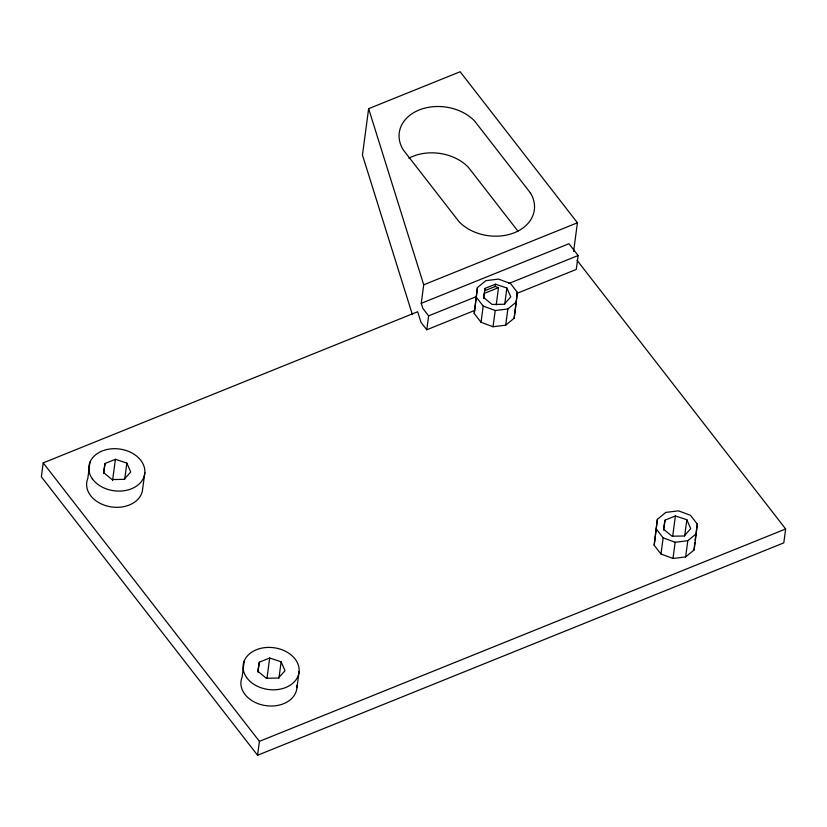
<?xml version="1.0" encoding="UTF-8"?>
<svg xmlns="http://www.w3.org/2000/svg" width="827" height="827" viewBox="0 0 827 827"><rect width="100%" height="100%" fill="white"/><g stroke="black" fill="none" stroke-linecap="round" stroke-linejoin="round"><path stroke-width="1.24" d="M474.243 313.536L477.427 287.61L485.873 280.653L498.516 279.102L510.528 283.547L517.32 292.303L516.306 302.01L514.136 318.23L505.69 325.187L493.047 326.737L481.035 322.292L474.243 313.536L477.427 287.61M514.136 318.23L517.32 292.303M654.178 545.282L657.362 519.356L665.807 512.399L678.45 510.848L690.462 515.293L697.264 524.049L696.241 533.756L694.08 549.976L685.635 556.933L672.992 558.483L660.98 554.038L654.178 545.282L657.362 519.356M694.08 549.976L694.845 542.688M474.564 310.476L426.784 329.766L420.974 322.292L417.676 311.738L43.2 462.882L41.35 476.786L257.569 755.258L783.8 542.863L785.65 528.97L577.05 260.298M89.978 462.169L87.817 478.388A28.159 21.057 7.6 0 0 109.764 506.651A28.159 21.057 7.6 0 0 142.668 488.902L144.828 472.682M103.685 473.53L105.019 463.492L115.398 459.305L126.841 463.099L130.738 472.01L124.143 479.34L112.038 479.567L103.52 472.506L105.019 463.492M112.555 480.632L115.398 459.305M124.67 479.412L126.841 463.099M244.265 660.876L242.104 677.096A28.159 21.057 7.6 0 0 265.508 705.607A28.159 21.057 7.6 0 0 296.955 685.376M257.972 672.237L259.306 662.2L269.685 658.013L281.128 661.807L285.026 670.718L278.43 678.047L266.325 678.264L257.807 671.214L259.306 662.2M267.007 678.088L269.685 658.013M257.569 755.258L259.42 741.354L43.2 462.882M278.957 678.119L281.128 661.807M573.597 251.47L577.422 222.783L460.153 71.742L368.635 108.678L362.453 155.011L412.373 314.591M296.945 687.609L299.116 671.39M426.784 329.766L428.634 315.862L422.835 308.388L421.253 303.344L423.724 284.808L368.635 108.678M483.661 298.33L484.322 293.389L498.526 287.651L496.221 304.956M485.067 288.406L483.578 297.42L492.086 304.47L504.191 304.253L510.786 296.924L506.889 288.003L495.445 284.209L485.067 288.406L484.767 290.722L495.146 286.535L498.526 287.651M481.035 322.292L483.195 306.073L476.404 297.327M495.146 286.535L495.445 284.209M493.047 326.737L495.218 310.528L507.861 308.978L516.306 302.01M504.718 304.315L506.889 288.003M505.69 325.187L507.861 308.978M421.253 303.344L568.966 243.727L578.135 255.522L576.274 269.426L516.524 293.544M663.668 530.19L665.011 520.152L675.39 515.955L686.834 519.749L690.721 528.67L684.136 535.999L672.02 536.216L663.512 529.166L665.011 520.152M660.98 554.038L663.14 537.819L656.338 529.073M672.713 536.041L675.39 515.955M672.992 558.483L675.152 542.274L687.795 540.724L696.241 533.756M684.653 536.061L686.834 519.749M685.635 556.933L687.795 540.724M695.093 540.269L697.264 524.049M423.724 284.808L577.422 222.783M428.634 315.862L476.414 296.583M508.822 283.496L578.135 255.522M259.42 741.354L785.65 528.97M483.195 306.073L495.218 310.528M663.14 537.819L675.152 542.274M517.95 231.157L468.351 167.271A42.249 31.591 7.6 0 0 408.848 158.246M530.438 192.939L474.533 120.938A42.249 31.591 7.6 0 0 419.155 109.981A42.249 31.591 7.6 0 0 403.162 149.749L459.068 221.739A42.239 31.591 7.6 0 0 514.446 232.697A42.239 31.591 7.6 0 0 530.438 192.939M92.324 478.792A28.159 21.057 7.6 0 0 140.91 482.131A28.159 21.057 7.6 0 0 117.207 448.782A28.159 21.057 7.6 0 0 92.324 478.792M246.611 677.499A28.159 21.057 7.6 0 0 295.198 680.838A28.159 21.057 7.6 0 0 271.494 647.489A28.159 21.057 7.6 0 0 246.611 677.499"/></g></svg>
